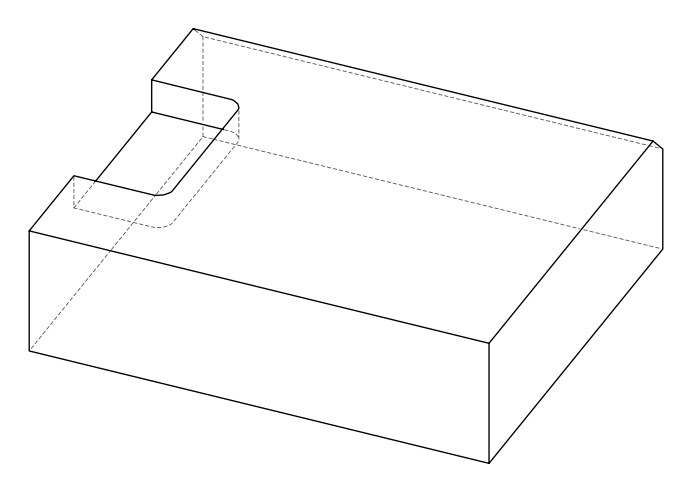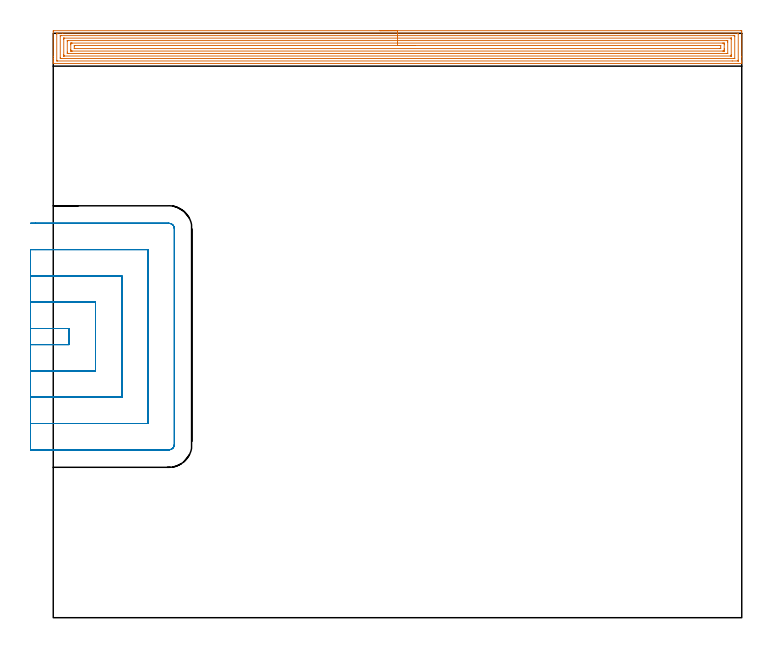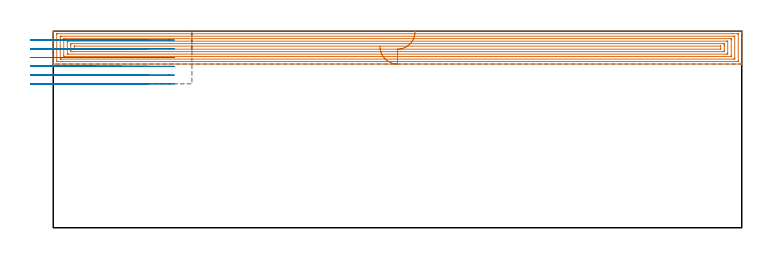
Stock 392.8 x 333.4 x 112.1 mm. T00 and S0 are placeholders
(PLAN: 2 operations, 1 tool changes, 39.7 min)
(1 AREA_MILL | FG_CHAMFER_SURFACE | UGT0205_001 | 22.31 min | 68679 mm3)
(2 MILL_SLOT | SLOT_PARTIAL_RECTANGULAR | UGT0201_094 | Follow Part, ap 5, ae 75% | 17.42 min | 351864 mm3)
(TOOL UGT0205_001 | Chamfer Mill 20 x 3 x 45 deg. | D20 FL50 Z2)
(TOOL UGT0201_094 | End mill 20 mm | D20 FL38 Z4)
(OP 1 AREA_MILL)
G17 G21 G94 G90
T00 M6
G54
G17 G0 G90 X186.4 Y334.9 S1061 M3
G43 Z122.1 H0
Z103.4
G94 G1 X186.438 Z102.528 F250.
X186.552 Z101.663
X186.741 Z100.812
X187.003 Z99.98
X187.337 Z99.174
X187.74 Z98.4
X188.208 Z97.664
X188.74 Z96.972
X189.329 Z96.329
X189.972 Z95.74
X190.664 Z95.208
X191.4 Z94.74
X192.174 Z94.337
X192.98 Z94.003
X193.812 Z93.741
X194.664 Z93.552
X195.528 Z93.438
X196.4 Z93.4
X392.174
X392.565 Y334.897 Z93.402
X392.79 Y334.892 Z93.406
X392.8 Y334.664 Z93.633
Y319.975 Z108.32
Y317.585 Z110.71
Y316.875 Z111.424
Y316.602 Z111.698
Y316.223 Z112.068
X392.791 Y316.203 Z112.088
X392.621 Y316.2 Z112.1
X0.179
X0.009 Y316.203 Z112.088
X0. Y316.223 Z112.068
Y316.602 Z111.698
Y316.875 Z111.424
Y317.585 Z110.71
Y318.825 Z109.472
Y320.24 Z108.055
Y334.4 Z93.898
X0.002 Y334.666 Z93.631
X0.01 Y334.892 Z93.406
X0.237 Y334.899 Z93.399
X196.4 Y334.9 Z93.4
Y333.486 Z94.814
X390.415 Y333.485 Z94.815
X390.79 Y333.476 Z94.824
X390.795 Y333.358 Z94.942
X390.799 Y333.105 Z95.195
Y318.062 Z110.238
X390.79 Y317.651 Z110.649
X390.782 Y317.62 Z110.68
X390.763 Y317.618 Z110.682
X390.71 Y317.615 Z110.685
X387.362 Y317.614 Z110.686
X2.385 Y317.615 Z110.685
X2.01 Y317.624 Z110.676
X2.005 Y317.742 Z110.558
X2.001 Y317.995 Z110.305
Y333.038 Z95.262
X2.01 Y333.449 Z94.851
X2.018 Y333.48 Z94.82
X2.037 Y333.482 Z94.818
X2.09 Y333.485 Z94.815
X5.445 Y333.486 Z94.814
X196.4
Y332.072 Z96.228
X388.268 Y332.071 Z96.229
X388.598 Y332.07 Z96.23
X388.708 Y332.068 Z96.232
X388.786 Y332.065 Z96.235
X388.792 Y331.945 Z96.355
X388.797 Y331.745 Z96.555
X388.8 Y331.545 Z96.755
X388.799 Y319.156 Z109.144
X388.795 Y319.089 Z109.211
X388.79 Y319.041 Z109.259
X388.761 Y319.035 Z109.265
X388.598 Y319.033 Z109.267
X388.034 Y319.029 Z109.271
X4.532
X4.202 Y319.03 Z109.27
X4.092 Y319.032 Z109.268
X4.014 Y319.035 Z109.265
X4.008 Y319.156 Z109.144
X4.003 Y319.355 Z108.945
X4. Y319.555 Z108.745
X4.001 Y331.944 Z96.356
X4.005 Y332.011 Z96.289
X4.01 Y332.059 Z96.241
X4.039 Y332.065 Z96.235
X4.202 Y332.067 Z96.233
X4.766 Y332.071 Z96.229
X196.4 Y332.072 Z96.228
Y330.657 Z97.643
X386.679
X386.735 Y330.656 Z97.644
X386.774 Y330.653 Z97.647
X386.79 Y330.65 Z97.65
X386.792 Y330.629 Z97.671
X386.797 Y330.414 Z97.886
X386.8 Y329.985 Z98.315
Y321.135 Z107.165
X386.797 Y320.688 Z107.612
X386.791 Y320.47 Z107.83
X386.789 Y320.449 Z107.851
X386.764 Y320.447 Z107.853
X386.704 Y320.444 Z107.856
X386.605 Y320.443 Z107.857
X6.121
X6.065 Y320.444 Z107.856
X6.026 Y320.447 Z107.853
X6.01 Y320.45 Z107.85
X6.008 Y320.471 Z107.829
X6.003 Y320.686 Z107.614
X6. Y321.115 Z107.185
Y329.965 Z98.335
X6.003 Y330.412 Z97.888
X6.009 Y330.63 Z97.67
X6.011 Y330.651 Z97.649
X6.036 Y330.653 Z97.647
X6.096 Y330.656 Z97.644
X6.195 Y330.657 Z97.643
X196.4
Y329.243 Z99.057
X384.283 Y329.242 Z99.058
X384.593 Y329.239 Z99.061
X384.79 Y329.236 Z99.064
X384.794 Y329.185 Z99.115
X384.797 Y329.09 Z99.21
X384.8 Y328.425 Z99.875
X384.799 Y322.01 Z106.29
X384.798 Y321.927 Z106.373
X384.794 Y321.886 Z106.414
X384.791 Y321.871 Z106.429
X384.746 Y321.864 Z106.436
X384.438 Y321.859 Z106.441
X384.283 Y321.857 Z106.443
X8.517 Y321.858 Z106.442
X8.207 Y321.861 Z106.439
X8.01 Y321.864 Z106.436
X8.006 Y321.915 Z106.385
X8.003 Y322.01 Z106.29
X8. Y322.675 Z105.625
X8.001 Y329.09 Z99.21
X8.002 Y329.173 Z99.127
X8.006 Y329.214 Z99.086
X8.009 Y329.229 Z99.071
X8.053 Y329.236 Z99.064
X8.362 Y329.241 Z99.059
X8.517 Y329.243 Z99.057
X196.4
Y327.829 Z100.471
X381.826
X382.34 Y327.826 Z100.474
X382.727 Y327.822 Z100.478
X382.79 Y327.818 Z100.482
X382.796 Y327.754 Z100.546
X382.799 Y327.32 Z100.98
X382.8 Y326.865 Z101.435
Y324.665 Z103.635
Y324.21 Z104.09
X382.797 Y323.78 Z104.52
X382.791 Y323.334 Z104.966
X382.781 Y323.278 Z105.022
X382.725 Y323.276 Z105.024
X382.597 Y323.273 Z105.027
X382.34 Y323.272 Z105.028
X381.96 Y323.271 Z105.029
X10.974
X10.46 Y323.274 Z105.026
X10.073 Y323.278 Z105.022
X10.01 Y323.282 Z105.018
X10.004 Y323.346 Z104.954
X10.001 Y323.78 Z104.52
X10. Y324.235 Z104.065
Y326.89 Z101.41
X10.003 Y327.32 Z100.98
X10.009 Y327.767 Z100.533
X10.019 Y327.822 Z100.478
X10.075 Y327.824 Z100.476
X10.203 Y327.827 Z100.473
X10.46 Y327.828 Z100.472
X10.84 Y327.829 Z100.471
X196.4
Y326.415 Z101.885
X380.573 Y326.414 Z101.886
X380.76 Y326.408 Z101.892
X380.791 Y326.401 Z101.899
X380.796 Y326.377 Z101.923
X380.799 Y326.35 Z101.95
X380.8 Y326.322 Z101.978
X380.798 Y324.897 Z103.403
X380.794 Y324.766 Z103.534
X380.788 Y324.691 Z103.609
X380.77 Y324.69 Z103.61
X380.552 Y324.685 Z103.615
X380.532
X12.227 Y324.686 Z103.614
X12.04 Y324.692 Z103.608
X12.009 Y324.699 Z103.601
X12.004 Y324.723 Z103.577
X12.001 Y324.75 Z103.55
X12. Y324.778 Z103.522
X12.002 Y326.204 Z102.096
X12.006 Y326.334 Z101.966
X12.012 Y326.409 Z101.891
X12.03 Y326.41 Z101.89
X12.248 Y326.415 Z101.885
X12.268
X196.4
X197.272 Z101.923
X198.136 Z102.037
X198.988 Z102.226
X199.82 Z102.488
X200.626 Z102.822
X201.4 Z103.225
X202.136 Z103.694
X202.828 Z104.225
X203.471 Z104.814
X204.06 Z105.457
X204.592 Z106.15
X205.06 Z106.885
X205.463 Z107.659
X205.797 Z108.465
X206.059 Z109.297
X206.248 Z110.149
X206.362 Z111.014
X206.4 Z111.885
G0 Z122.1
M5
M2
(OP 2 MILL_SLOT)
G17 G21 G94 G90
T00 M6
G54
G17 G0 G90 X-13. Y155.8 S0 M3
G43 Z122.1 H0
Z107.1
G94 G1 X-10. F250.
X9.1 F500.
Y165.
X-10.
X-13. F250.
Y140.8
X-10.
X24.1 F500.
Y180.
X-10.
X-13. F250.
Y125.8
X-10.
X39.1 F500.
Y195.
X-10.
X-13. F250.
Y110.8
X-10.
X54.1 F500.
Y210.
X-10.
X-13. F250.
Y95.8
X-10.
X66. F500.
G3 X69.1 Y98.9 R3.1
G1 Y221.9
G3 X66. Y225. R3.1
G1 X-10.
X-13. F250.
G0 Y155.8 Z102.1
G1 X-10.
X9.1 F500.
Y165.
X-10.
X-13. F250.
Y140.8
X-10.
X24.1 F500.
Y180.
X-10.
X-13. F250.
Y125.8
X-10.
X39.1 F500.
Y195.
X-10.
X-13. F250.
Y110.8
X-10.
X54.1 F500.
Y210.
X-10.
X-13. F250.
Y95.8
X-10.
X66. F500.
G3 X69.1 Y98.9 R3.1
G1 Y221.9
G3 X66. Y225. R3.1
G1 X-10.
X-13. F250.
G0 Y155.8 Z97.1
G1 X-10.
X9.1 F500.
Y165.
X-10.
X-13. F250.
Y140.8
X-10.
X24.1 F500.
Y180.
X-10.
X-13. F250.
Y125.8
X-10.
X39.1 F500.
Y195.
X-10.
X-13. F250.
Y110.8
X-10.
X54.1 F500.
Y210.
X-10.
X-13. F250.
Y95.8
X-10.
X66. F500.
G3 X69.1 Y98.9 R3.1
G1 Y221.9
G3 X66. Y225. R3.1
G1 X-10.
X-13. F250.
G0 Y155.8 Z92.1
G1 X-10.
X9.1 F500.
Y165.
X-10.
X-13. F250.
Y140.8
X-10.
X24.1 F500.
Y180.
X-10.
X-13. F250.
Y125.8
X-10.
X39.1 F500.
Y195.
X-10.
X-13. F250.
Y110.8
X-10.
X54.1 F500.
Y210.
X-10.
X-13. F250.
Y95.8
X-10.
X66. F500.
G3 X69.1 Y98.9 R3.1
G1 Y221.9
G3 X66. Y225. R3.1
G1 X-10.
X-13. F250.
G0 Y155.8 Z87.1
G1 X-10.
X9.1 F500.
Y165.
X-10.
X-13. F250.
Y140.8
X-10.
X24.1 F500.
Y180.
X-10.
X-13. F250.
Y125.8
X-10.
X39.1 F500.
Y195.
X-10.
X-13. F250.
Y110.8
X-10.
X54.1 F500.
Y210.
X-10.
X-13. F250.
Y95.8
X-10.
X66. F500.
G3 X69.1 Y98.9 R3.1
G1 Y221.9
G3 X66. Y225. R3.1
G1 X-10.
X-13. F250.
G0 Y155.8 Z82.1
G1 X-10.
X9.1 F500.
Y165.
X-10.
X-13. F250.
Y140.8
X-10.
X24.1 F500.
Y180.
X-10.
X-13. F250.
Y125.8
X-10.
X39.1 F500.
Y195.
X-10.
X-13. F250.
Y110.8
X-10.
X54.1 F500.
Y210.
X-10.
X-13. F250.
Y95.8
X-10.
X66. F500.
G3 X69.1 Y98.9 R3.1
G1 Y221.9
G3 X66. Y225. R3.1
G1 X-10.
X-13. F250.
G0 Z122.1
M5
M2
